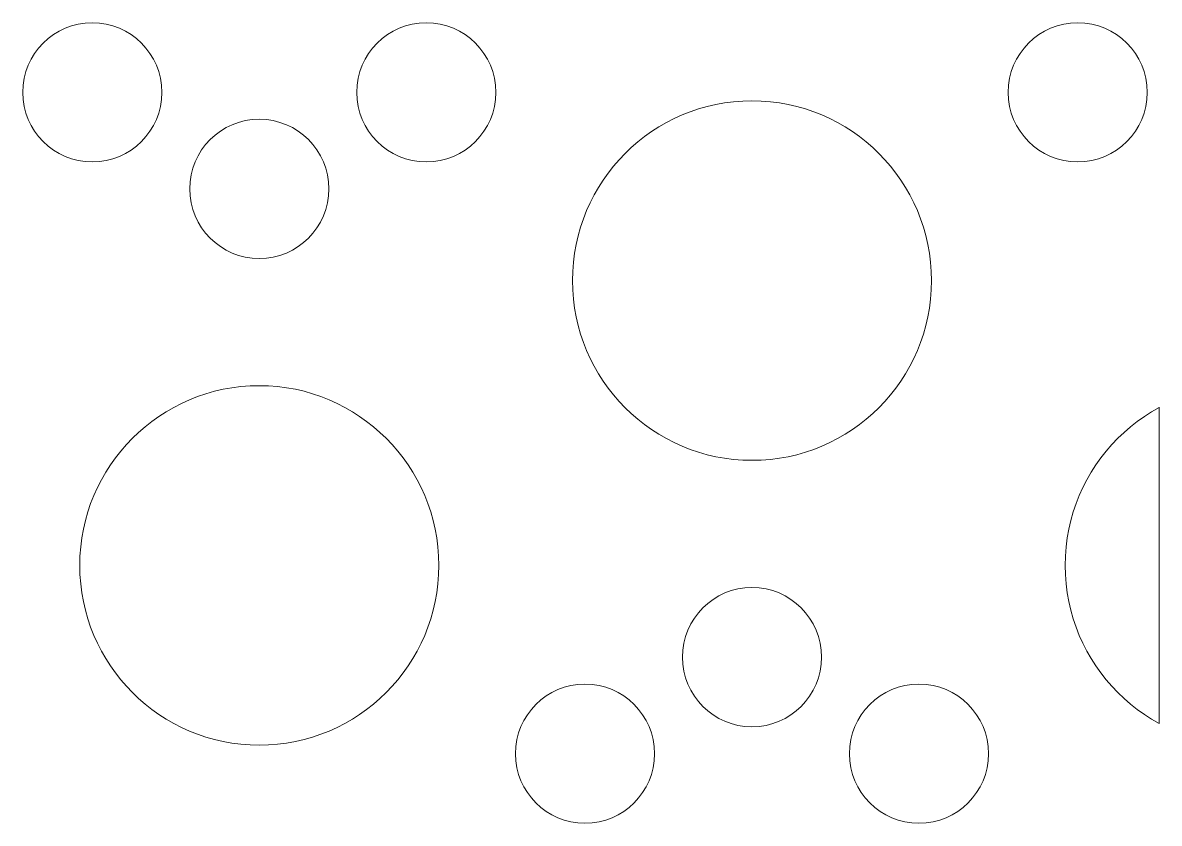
# Model space of a CAD drawing. Header units: millimetres. Extents: x -1200 to 1200, y -590 to 590.
# Drawn here: x 903 to 1200, y 80.4 to 289.7 of the extents above; entities that cross this region are included whole.
import ezdxf

# ---------------------------------------------------------------- set-up
doc = ezdxf.new("R2010")
doc.units = ezdxf.units.MM
doc.header["$MEASUREMENT"] = 0
doc.layers.add('Layer 1', color=7, linetype='Continuous')

msp = doc.modelspace()

# ---------------------------------------------------------------- linework, layer by layer
at = {"layer": 'Layer 1', "color": 250, "lineweight": 20}
for points, knots in [([(902.9628, 271.4798), (902.9628, 281.5312), (911.102, 289.6771), (921.1342, 289.6771), (931.1714, 289.6771), (939.3056, 281.5312), (939.3056, 271.4798), (939.3056, 261.4335), (931.1714, 253.2876), (921.1342, 253.2876), (911.102, 253.2876), (902.9628, 261.4335), (902.9628, 271.4798)], [0, 0, 0, 0, 0.25, 0.25, 0.25, 0.5, 0.5, 0.5, 0.75, 0.75, 0.75, 1, 1, 1, 1]), ([(990.2412, 271.4798), (990.2412, 281.5312), (998.3781, 289.6771), (1008.4103, 289.6771), (1018.445, 289.6771), (1026.5841, 281.5312), (1026.5841, 271.4798), (1026.5841, 261.4335), (1018.445, 253.2876), (1008.4103, 253.2876), (998.3781, 253.2876), (990.2412, 261.4335), (990.2412, 271.4798)], [0, 0, 0, 0, 0.25, 0.25, 0.25, 0.5, 0.5, 0.5, 0.75, 0.75, 0.75, 1, 1, 1, 1]), ([(1160.4694, 271.4798), (1160.4694, 281.5312), (1168.606, 289.6771), (1178.6384, 289.6771), (1188.6731, 289.6771), (1196.8097, 281.5312), (1196.8097, 271.4798), (1196.8097, 261.4335), (1188.6731, 253.2876), (1178.6384, 253.2876), (1168.606, 253.2876), (1160.4694, 261.4335), (1160.4694, 271.4798)], [0, 0, 0, 0, 0.25, 0.25, 0.25, 0.5, 0.5, 0.5, 0.75, 0.75, 0.75, 1, 1, 1, 1]), ([(1046.6148, 222.2714), (1046.6148, 222.2714), (1046.6752, 224.6937), (1046.6752, 224.6937), (1046.6752, 224.6937), (1046.8585, 227.0822), (1046.8585, 227.0822), (1046.8585, 227.0822), (1047.1576, 229.4344), (1047.1576, 229.4344), (1047.1576, 229.4344), (1047.5699, 231.7457), (1047.5699, 231.7457), (1047.5699, 231.7457), (1048.0933, 234.0158), (1048.0933, 234.0158), (1048.0933, 234.0158), (1048.7227, 236.2423), (1048.7227, 236.2423), (1048.7227, 236.2423), (1049.4607, 238.4232), (1049.4607, 238.4232), (1049.4607, 238.4232), (1050.2974, 240.5532), (1050.2974, 240.5532), (1050.2974, 240.5532), (1051.238, 242.6325), (1051.238, 242.6325), (1051.238, 242.6325), (1052.275, 244.6562), (1052.275, 244.6562), (1052.275, 244.6562), (1053.4013, 246.6246), (1053.4013, 246.6246), (1053.4013, 246.6246), (1054.6263, 248.5299), (1054.6263, 248.5299), (1054.6263, 248.5299), (1055.9333, 250.3728), (1055.9333, 250.3728), (1055.9333, 250.3728), (1057.3274, 252.1477), (1057.3274, 252.1477), (1057.3274, 252.1477), (1058.8033, 253.8552), (1058.8033, 253.8552), (1058.8033, 253.8552), (1060.3563, 255.4875), (1060.3563, 255.4875), (1060.3563, 255.4875), (1061.9865, 257.0453), (1061.9865, 257.0453), (1061.9865, 257.0453), (1063.689, 258.5234), (1063.689, 258.5234), (1063.689, 258.5234), (1065.464, 259.9167), (1065.464, 259.9167), (1065.464, 259.9167), (1067.3065, 261.2281), (1067.3065, 261.2281), (1067.3065, 261.2281), (1069.2069, 262.4501), (1069.2069, 262.4501), (1069.2069, 262.4501), (1071.1723, 263.5804), (1071.1723, 263.5804), (1071.1723, 263.5804), (1073.1957, 264.6164), (1073.1957, 264.6164), (1073.1957, 264.6164), (1075.2721, 265.5583), (1075.2721, 265.5583), (1075.2721, 265.5583), (1077.3967, 266.3987), (1077.3967, 266.3987), (1077.3967, 266.3987), (1079.5767, 267.1377), (1079.5767, 267.1377), (1079.5767, 267.1377), (1081.7978, 267.7681), (1081.7978, 267.7681), (1081.7978, 267.7681), (1084.0649, 268.2945), (1084.0649, 268.2945), (1084.0649, 268.2945), (1086.3752, 268.7075), (1086.3752, 268.7075), (1086.3752, 268.7075), (1088.7216, 269.007), (1088.7216, 269.007), (1088.7216, 269.007), (1091.1042, 269.1856), (1091.1042, 269.1856), (1091.1042, 269.1856), (1093.523, 269.246), (1093.523, 269.246), (1093.523, 269.246), (1095.9443, 269.1856), (1095.9443, 269.1856), (1095.9443, 269.1856), (1098.3293, 269.007), (1098.3293, 269.007), (1098.3293, 269.007), (1100.6759, 268.7075), (1100.6759, 268.7075), (1100.6759, 268.7075), (1102.9863, 268.2945), (1102.9863, 268.2945), (1102.9863, 268.2945), (1105.2531, 267.7681), (1105.2531, 267.7681), (1105.2531, 267.7681), (1107.4767, 267.1377), (1107.4767, 267.1377), (1107.4767, 267.1377), (1109.6544, 266.3987), (1109.6544, 266.3987), (1109.6544, 266.3987), (1111.779, 265.5583), (1111.779, 265.5583), (1111.779, 265.5583), (1113.8554, 264.6164), (1113.8554, 264.6164), (1113.8554, 264.6164), (1115.8785, 263.5804), (1115.8785, 263.5804), (1115.8785, 263.5804), (1117.8418, 262.4501), (1117.8418, 262.4501), (1117.8418, 262.4501), (1119.7469, 261.2281), (1119.7469, 261.2281), (1119.7469, 261.2281), (1121.5869, 259.9167), (1121.5869, 259.9167), (1121.5869, 259.9167), (1123.3619, 258.5234), (1123.3619, 258.5234), (1123.3619, 258.5234), (1125.0645, 257.0453), (1125.0645, 257.0453), (1125.0645, 257.0453), (1126.6947, 255.4875), (1126.6947, 255.4875), (1126.6947, 255.4875), (1128.2479, 253.8527), (1128.2479, 253.8527), (1128.2479, 253.8527), (1129.7261, 252.1477), (1129.7261, 252.1477), (1129.7261, 252.1477), (1131.1201, 250.3728), (1131.1201, 250.3728), (1131.1201, 250.3728), (1132.4247, 248.5299), (1132.4247, 248.5299), (1132.4247, 248.5299), (1133.6474, 246.6246), (1133.6474, 246.6246), (1133.6474, 246.6246), (1134.7785, 244.6562), (1134.7785, 244.6562), (1134.7785, 244.6562), (1135.8129, 242.6325), (1135.8129, 242.6325), (1135.8129, 242.6325), (1136.7487, 240.5532), (1136.7487, 240.5532), (1136.7487, 240.5532), (1137.5904, 238.4232), (1137.5904, 238.4232), (1137.5904, 238.4232), (1138.3284, 236.2423), (1138.3284, 236.2423), (1138.3284, 236.2423), (1138.9577, 234.018), (1138.9577, 234.018), (1138.9577, 234.018), (1139.481, 231.7457), (1139.481, 231.7457), (1139.481, 231.7457), (1139.8934, 229.4344), (1139.8934, 229.4344), (1139.8934, 229.4344), (1140.1925, 227.0822), (1140.1925, 227.0822), (1140.1925, 227.0822), (1140.3758, 224.6937), (1140.3758, 224.6937), (1140.3758, 224.6937), (1140.4337, 222.2714), (1140.4337, 222.2714), (1140.4337, 222.2714), (1140.3758, 219.8491), (1140.3758, 219.8491), (1140.3758, 219.8491), (1140.1925, 217.4607), (1140.1925, 217.4607), (1140.1925, 217.4607), (1139.8934, 215.111), (1139.8934, 215.111), (1139.8934, 215.111), (1139.481, 212.7974), (1139.481, 212.7974), (1139.481, 212.7974), (1138.9577, 210.5272), (1138.9577, 210.5272), (1138.9577, 210.5272), (1138.3284, 208.303), (1138.3284, 208.303), (1138.3284, 208.303), (1137.5904, 206.1222), (1137.5904, 206.1222), (1137.5904, 206.1222), (1136.7487, 203.9897), (1136.7487, 203.9897), (1136.7487, 203.9897), (1135.8129, 201.9127), (1135.8129, 201.9127), (1135.8129, 201.9127), (1134.7785, 199.889), (1134.7785, 199.889), (1134.7785, 199.889), (1133.6474, 197.9207), (1133.6474, 197.9207), (1133.6474, 197.9207), (1132.4247, 196.0152), (1132.4247, 196.0152), (1132.4247, 196.0152), (1131.1201, 194.1727), (1131.1201, 194.1727), (1131.1201, 194.1727), (1129.7261, 192.3953), (1129.7261, 192.3953), (1129.7261, 192.3953), (1128.2479, 190.6902), (1128.2479, 190.6902), (1128.2479, 190.6902), (1126.6947, 189.0576), (1126.6947, 189.0576), (1126.6947, 189.0576), (1125.0645, 187.4975), (1125.0645, 187.4975), (1125.0645, 187.4975), (1123.3619, 186.0219), (1123.3619, 186.0219), (1123.3619, 186.0219), (1121.5869, 184.6261), (1121.5869, 184.6261), (1121.5869, 184.6261), (1119.7469, 183.3147), (1119.7469, 183.3147), (1119.7469, 183.3147), (1117.8418, 182.0927), (1117.8418, 182.0927), (1117.8418, 182.0927), (1115.8811, 180.9625), (1115.8811, 180.9625), (1115.8811, 180.9625), (1113.8554, 179.9263), (1113.8554, 179.9263), (1113.8554, 179.9263), (1111.779, 178.9845), (1111.779, 178.9845), (1111.779, 178.9845), (1109.6544, 178.1442), (1109.6544, 178.1442), (1109.6544, 178.1442), (1107.4767, 177.4075), (1107.4767, 177.4075), (1107.4767, 177.4075), (1105.2531, 176.7748), (1105.2531, 176.7748), (1105.2531, 176.7748), (1102.9863, 176.2508), (1102.9863, 176.2508), (1102.9863, 176.2508), (1100.6759, 175.8401), (1100.6759, 175.8401), (1100.6759, 175.8401), (1098.3293, 175.5408), (1098.3293, 175.5408), (1098.3293, 175.5408), (1095.9443, 175.3573), (1095.9443, 175.3573), (1095.9443, 175.3573), (1093.523, 175.2969), (1093.523, 175.2969), (1093.523, 175.2969), (1091.1042, 175.3573), (1091.1042, 175.3573), (1091.1042, 175.3573), (1088.7216, 175.5408), (1088.7216, 175.5408), (1088.7216, 175.5408), (1086.3752, 175.8401), (1086.3752, 175.8401), (1086.3752, 175.8401), (1084.0649, 176.2508), (1084.0649, 176.2508), (1084.0649, 176.2508), (1081.7978, 176.7748), (1081.7978, 176.7748), (1081.7978, 176.7748), (1079.5767, 177.4075), (1079.5767, 177.4075), (1079.5767, 177.4075), (1077.3967, 178.1442), (1077.3967, 178.1442), (1077.3967, 178.1442), (1075.2721, 178.9845), (1075.2721, 178.9845), (1075.2721, 178.9845), (1073.1957, 179.9263), (1073.1957, 179.9263), (1073.1957, 179.9263), (1071.1723, 180.9625), (1071.1723, 180.9625), (1071.1723, 180.9625), (1069.2069, 182.0927), (1069.2069, 182.0927), (1069.2069, 182.0927), (1067.3065, 183.3147), (1067.3065, 183.3147), (1067.3065, 183.3147), (1065.464, 184.6261), (1065.464, 184.6261), (1065.464, 184.6261), (1063.689, 186.0219), (1063.689, 186.0219), (1063.689, 186.0219), (1061.9865, 187.4975), (1061.9865, 187.4975), (1061.9865, 187.4975), (1060.3563, 189.0576), (1060.3563, 189.0576), (1060.3563, 189.0576), (1058.8033, 190.6902), (1058.8033, 190.6902), (1058.8033, 190.6902), (1057.3274, 192.3953), (1057.3274, 192.3953), (1057.3274, 192.3953), (1055.9333, 194.1727), (1055.9333, 194.1727), (1055.9333, 194.1727), (1054.6263, 196.0152), (1054.6263, 196.0152), (1054.6263, 196.0152), (1053.4013, 197.9207), (1053.4013, 197.9207), (1053.4013, 197.9207), (1052.275, 199.889), (1052.275, 199.889), (1052.275, 199.889), (1051.238, 201.9127), (1051.238, 201.9127), (1051.238, 201.9127), (1050.2974, 203.9897), (1050.2974, 203.9897), (1050.2974, 203.9897), (1049.4607, 206.1222), (1049.4607, 206.1222), (1049.4607, 206.1222), (1048.7227, 208.303), (1048.7227, 208.303), (1048.7227, 208.303), (1048.0933, 210.5272), (1048.0933, 210.5272), (1048.0933, 210.5272), (1047.5699, 212.7998), (1047.5699, 212.7998), (1047.5699, 212.7998), (1047.1576, 215.111), (1047.1576, 215.111), (1047.1576, 215.111), (1046.8585, 217.4607), (1046.8585, 217.4607), (1046.8585, 217.4607), (1046.6752, 219.8491), (1046.6752, 219.8491), (1046.6752, 219.8491), (1046.6148, 222.2714), (1046.6148, 222.2714)], [0, 0, 0, 0, 0.0078125, 0.0078125, 0.0078125, 0.015625, 0.015625, 0.015625, 0.0234375, 0.0234375, 0.0234375, 0.03125, 0.03125, 0.03125, 0.0390625, 0.0390625, 0.0390625, 0.046875, 0.046875, 0.046875, 0.0546875, 0.0546875, 0.0546875, 0.0625, 0.0625, 0.0625, 0.0703125, 0.0703125, 0.0703125, 0.078125, 0.078125, 0.078125, 0.0859375, 0.0859375, 0.0859375, 0.09375, 0.09375, 0.09375, 0.1015625, 0.1015625, 0.1015625, 0.109375, 0.109375, 0.109375, 0.1171875, 0.1171875, 0.1171875, 0.125, 0.125, 0.125, 0.1328125, 0.1328125, 0.1328125, 0.140625, 0.140625, 0.140625, 0.1484375, 0.1484375, 0.1484375, 0.15625, 0.15625, 0.15625, 0.1640625, 0.1640625, 0.1640625, 0.171875, 0.171875, 0.171875, 0.1796875, 0.1796875, 0.1796875, 0.1875, 0.1875, 0.1875, 0.1953125, 0.1953125, 0.1953125, 0.203125, 0.203125, 0.203125, 0.2109375, 0.2109375, 0.2109375, 0.21875, 0.21875, 0.21875, 0.2265625, 0.2265625, 0.2265625, 0.234375, 0.234375, 0.234375, 0.2421875, 0.2421875, 0.2421875, 0.25, 0.25, 0.25, 0.2578125, 0.2578125, 0.2578125, 0.265625, 0.265625, 0.265625, 0.2734375, 0.2734375, 0.2734375, 0.28125, 0.28125, 0.28125, 0.2890625, 0.2890625, 0.2890625, 0.296875, 0.296875, 0.296875, 0.3046875, 0.3046875, 0.3046875, 0.3125, 0.3125, 0.3125, 0.3203125, 0.3203125, 0.3203125, 0.328125, 0.328125, 0.328125, 0.3359375, 0.3359375, 0.3359375, 0.34375, 0.34375, 0.34375, 0.3515625, 0.3515625, 0.3515625, 0.359375, 0.359375, 0.359375, 0.3671875, 0.3671875, 0.3671875, 0.375, 0.375, 0.375, 0.3828125, 0.3828125, 0.3828125, 0.390625, 0.390625, 0.390625, 0.3984375, 0.3984375, 0.3984375, 0.40625, 0.40625, 0.40625, 0.4140625, 0.4140625, 0.4140625, 0.421875, 0.421875, 0.421875, 0.4296875, 0.4296875, 0.4296875, 0.4375, 0.4375, 0.4375, 0.4453125, 0.4453125, 0.4453125, 0.453125, 0.453125, 0.453125, 0.4609375, 0.4609375, 0.4609375, 0.46875, 0.46875, 0.46875, 0.4765625, 0.4765625, 0.4765625, 0.484375, 0.484375, 0.484375, 0.4921875, 0.4921875, 0.4921875, 0.5, 0.5, 0.5, 0.5078125, 0.5078125, 0.5078125, 0.515625, 0.515625, 0.515625, 0.5234375, 0.5234375, 0.5234375, 0.53125, 0.53125, 0.53125, 0.5390625, 0.5390625, 0.5390625, 0.546875, 0.546875, 0.546875, 0.5546875, 0.5546875, 0.5546875, 0.5625, 0.5625, 0.5625, 0.5703125, 0.5703125, 0.5703125, 0.578125, 0.578125, 0.578125, 0.5859375, 0.5859375, 0.5859375, 0.59375, 0.59375, 0.59375, 0.6015625, 0.6015625, 0.6015625, 0.609375, 0.609375, 0.609375, 0.6171875, 0.6171875, 0.6171875, 0.625, 0.625, 0.625, 0.6328125, 0.6328125, 0.6328125, 0.640625, 0.640625, 0.640625, 0.6484375, 0.6484375, 0.6484375, 0.65625, 0.65625, 0.65625, 0.6640625, 0.6640625, 0.6640625, 0.671875, 0.671875, 0.671875, 0.6796875, 0.6796875, 0.6796875, 0.6875, 0.6875, 0.6875, 0.6953125, 0.6953125, 0.6953125, 0.703125, 0.703125, 0.703125, 0.7109375, 0.7109375, 0.7109375, 0.71875, 0.71875, 0.71875, 0.7265625, 0.7265625, 0.7265625, 0.734375, 0.734375, 0.734375, 0.7421875, 0.7421875, 0.7421875, 0.75, 0.75, 0.75, 0.7578125, 0.7578125, 0.7578125, 0.765625, 0.765625, 0.765625, 0.7734375, 0.7734375, 0.7734375, 0.78125, 0.78125, 0.78125, 0.7890625, 0.7890625, 0.7890625, 0.796875, 0.796875, 0.796875, 0.8046875, 0.8046875, 0.8046875, 0.8125, 0.8125, 0.8125, 0.8203125, 0.8203125, 0.8203125, 0.828125, 0.828125, 0.828125, 0.8359375, 0.8359375, 0.8359375, 0.84375, 0.84375, 0.84375, 0.8515625, 0.8515625, 0.8515625, 0.859375, 0.859375, 0.859375, 0.8671875, 0.8671875, 0.8671875, 0.875, 0.875, 0.875, 0.8828125, 0.8828125, 0.8828125, 0.890625, 0.890625, 0.890625, 0.8984375, 0.8984375, 0.8984375, 0.90625, 0.90625, 0.90625, 0.9140625, 0.9140625, 0.9140625, 0.921875, 0.921875, 0.921875, 0.9296875, 0.9296875, 0.9296875, 0.9375, 0.9375, 0.9375, 0.9453125, 0.9453125, 0.9453125, 0.953125, 0.953125, 0.953125, 0.9609375, 0.9609375, 0.9609375, 0.96875, 0.96875, 0.96875, 0.9765625, 0.9765625, 0.9765625, 0.984375, 0.984375, 0.984375, 0.9921875, 0.9921875, 0.9921875, 1, 1, 1, 1]), ([(946.603, 246.2526), (946.603, 256.3014), (954.74, 264.4498), (964.7722, 264.4498), (974.8093, 264.4498), (982.9437, 256.3014), (982.9437, 246.2526), (982.9437, 236.2037), (974.8093, 228.0553), (964.7722, 228.0553), (954.74, 228.0553), (946.603, 236.2037), (946.603, 246.2526)], [0, 0, 0, 0, 0.25, 0.25, 0.25, 0.5, 0.5, 0.5, 0.75, 0.75, 0.75, 1, 1, 1, 1]), ([(917.8664, 147.8331), (917.8664, 147.8331), (917.9268, 150.2554), (917.9268, 150.2554), (917.9268, 150.2554), (918.1077, 152.6438), (918.1077, 152.6438), (918.1077, 152.6438), (918.4066, 154.9937), (918.4066, 154.9937), (918.4066, 154.9937), (918.8166, 157.3048), (918.8166, 157.3048), (918.8166, 157.3048), (919.3424, 159.5775), (919.3424, 159.5775), (919.3424, 159.5775), (919.9719, 161.8017), (919.9719, 161.8017), (919.9719, 161.8017), (920.7122, 163.9825), (920.7122, 163.9825), (920.7122, 163.9825), (921.549, 166.1123), (921.549, 166.1123), (921.549, 166.1123), (922.4897, 168.1919), (922.4897, 168.1919), (922.4897, 168.1919), (923.5217, 170.2156), (923.5217, 170.2156), (923.5217, 170.2156), (924.6528, 172.1839), (924.6528, 172.1839), (924.6528, 172.1839), (925.8754, 174.0893), (925.8754, 174.0893), (925.8754, 174.0893), (927.1801, 175.932), (927.1801, 175.932), (927.1801, 175.932), (928.574, 177.7094), (928.574, 177.7094), (928.574, 177.7094), (930.0523, 179.4143), (930.0523, 179.4143), (930.0523, 179.4143), (931.6055, 181.047), (931.6055, 181.047), (931.6055, 181.047), (933.2357, 182.6048), (933.2357, 182.6048), (933.2357, 182.6048), (934.9382, 184.0826), (934.9382, 184.0826), (934.9382, 184.0826), (936.7131, 185.4761), (936.7131, 185.4761), (936.7131, 185.4761), (938.5532, 186.7899), (938.5532, 186.7899), (938.5532, 186.7899), (940.4585, 188.0118), (940.4585, 188.0118), (940.4585, 188.0118), (942.4215, 189.1422), (942.4215, 189.1422), (942.4215, 189.1422), (944.4424, 190.1781), (944.4424, 190.1781), (944.4424, 190.1781), (946.5212, 191.1199), (946.5212, 191.1199), (946.5212, 191.1199), (948.6458, 191.9604), (948.6458, 191.9604), (948.6458, 191.9604), (950.8235, 192.6971), (950.8235, 192.6971), (950.8235, 192.6971), (953.047, 193.3298), (953.047, 193.3298), (953.047, 193.3298), (955.3139, 193.8539), (955.3139, 193.8539), (955.3139, 193.8539), (957.622, 194.2644), (957.622, 194.2644), (957.622, 194.2644), (959.9684, 194.564), (959.9684, 194.564), (959.9684, 194.564), (962.3534, 194.7474), (962.3534, 194.7474), (962.3534, 194.7474), (964.7722, 194.8078), (964.7722, 194.8078), (964.7722, 194.8078), (967.1935, 194.7474), (967.1935, 194.7474), (967.1935, 194.7474), (969.5786, 194.564), (969.5786, 194.564), (969.5786, 194.564), (971.9251, 194.2644), (971.9251, 194.2644), (971.9251, 194.2644), (974.233, 193.8539), (974.233, 193.8539), (974.233, 193.8539), (976.5024, 193.3298), (976.5024, 193.3298), (976.5024, 193.3298), (978.7235, 192.6971), (978.7235, 192.6971), (978.7235, 192.6971), (980.901, 191.9604), (980.901, 191.9604), (980.901, 191.9604), (983.0281, 191.1199), (983.0281, 191.1199), (983.0281, 191.1199), (985.1046, 190.1781), (985.1046, 190.1781), (985.1046, 190.1781), (987.1255, 189.1422), (987.1255, 189.1422), (987.1255, 189.1422), (989.0933, 188.0118), (989.0933, 188.0118), (989.0933, 188.0118), (990.9961, 186.7899), (990.9961, 186.7899), (990.9961, 186.7899), (992.8338, 185.4761), (992.8338, 185.4761), (992.8338, 185.4761), (994.6086, 184.0826), (994.6086, 184.0826), (994.6086, 184.0826), (996.3111, 182.6048), (996.3111, 182.6048), (996.3111, 182.6048), (997.9414, 181.047), (997.9414, 181.047), (997.9414, 181.047), (999.4972, 179.4143), (999.4972, 179.4143), (999.4972, 179.4143), (1000.9729, 177.7094), (1000.9729, 177.7094), (1000.9729, 177.7094), (1002.3644, 175.932), (1002.3644, 175.932), (1002.3644, 175.932), (1003.6763, 174.0893), (1003.6763, 174.0893), (1003.6763, 174.0893), (1004.8941, 172.1839), (1004.8941, 172.1839), (1004.8941, 172.1839), (1006.0251, 170.2156), (1006.0251, 170.2156), (1006.0251, 170.2156), (1007.0621, 168.1919), (1007.0621, 168.1919), (1007.0621, 168.1919), (1008.0004, 166.1123), (1008.0004, 166.1123), (1008.0004, 166.1123), (1008.8395, 163.9825), (1008.8395, 163.9825), (1008.8395, 163.9825), (1009.5751, 161.8017), (1009.5751, 161.8017), (1009.5751, 161.8017), (1010.2093, 159.5775), (1010.2093, 159.5775), (1010.2093, 159.5775), (1010.7302, 157.3048), (1010.7302, 157.3048), (1010.7302, 157.3048), (1011.1427, 154.9937), (1011.1427, 154.9937), (1011.1427, 154.9937), (1011.4417, 152.6438), (1011.4417, 152.6438), (1011.4417, 152.6438), (1011.6248, 150.2554), (1011.6248, 150.2554), (1011.6248, 150.2554), (1011.6852, 147.8331), (1011.6852, 147.8331), (1011.6852, 147.8331), (1011.6248, 145.4109), (1011.6248, 145.4109), (1011.6248, 145.4109), (1011.4417, 143.0225), (1011.4417, 143.0225), (1011.4417, 143.0225), (1011.1427, 140.6702), (1011.1427, 140.6702), (1011.1427, 140.6702), (1010.7302, 138.3591), (1010.7302, 138.3591), (1010.7302, 138.3591), (1010.2093, 136.0889), (1010.2093, 136.0889), (1010.2093, 136.0889), (1009.5751, 133.8623), (1009.5751, 133.8623), (1009.5751, 133.8623), (1008.8395, 131.6816), (1008.8395, 131.6816), (1008.8395, 131.6816), (1008.0004, 129.5513), (1008.0004, 129.5513), (1008.0004, 129.5513), (1007.0621, 127.4721), (1007.0621, 127.4721), (1007.0621, 127.4721), (1006.0251, 125.4483), (1006.0251, 125.4483), (1006.0251, 125.4483), (1004.8941, 123.4801), (1004.8941, 123.4801), (1004.8941, 123.4801), (1003.6763, 121.5722), (1003.6763, 121.5722), (1003.6763, 121.5722), (1002.3644, 119.7319), (1002.3644, 119.7319), (1002.3644, 119.7319), (1000.9729, 117.9544), (1000.9729, 117.9544), (1000.9729, 117.9544), (999.4972, 116.2496), (999.4972, 116.2496), (999.4972, 116.2496), (997.9414, 114.6169), (997.9414, 114.6169), (997.9414, 114.6169), (996.3111, 113.0592), (996.3111, 113.0592), (996.3111, 113.0592), (994.6086, 111.5814), (994.6086, 111.5814), (994.6086, 111.5814), (992.8338, 110.1878), (992.8338, 110.1878), (992.8338, 110.1878), (990.9961, 108.8764), (990.9961, 108.8764), (990.9961, 108.8764), (989.0933, 107.6544), (989.0933, 107.6544), (989.0933, 107.6544), (987.1255, 106.5242), (987.1255, 106.5242), (987.1255, 106.5242), (985.1046, 105.4882), (985.1046, 105.4882), (985.1046, 105.4882), (983.0281, 104.5463), (983.0281, 104.5463), (983.0281, 104.5463), (980.901, 103.7035), (980.901, 103.7035), (980.901, 103.7035), (978.7235, 102.9693), (978.7235, 102.9693), (978.7235, 102.9693), (976.5024, 102.3365), (976.5024, 102.3365), (976.5024, 102.3365), (974.233, 101.8102), (974.233, 101.8102), (974.233, 101.8102), (971.9251, 101.3972), (971.9251, 101.3972), (971.9251, 101.3972), (969.5786, 101.0976), (969.5786, 101.0976), (969.5786, 101.0976), (967.1935, 100.9189), (967.1935, 100.9189), (967.1935, 100.9189), (964.7722, 100.8585), (964.7722, 100.8585), (964.7722, 100.8585), (962.3534, 100.9189), (962.3534, 100.9189), (962.3534, 100.9189), (959.9684, 101.0976), (959.9684, 101.0976), (959.9684, 101.0976), (957.622, 101.3972), (957.622, 101.3972), (957.622, 101.3972), (955.3139, 101.8102), (955.3139, 101.8102), (955.3139, 101.8102), (953.047, 102.3365), (953.047, 102.3365), (953.047, 102.3365), (950.8235, 102.9693), (950.8235, 102.9693), (950.8235, 102.9693), (948.6458, 103.7058), (948.6458, 103.7058), (948.6458, 103.7058), (946.5212, 104.5463), (946.5212, 104.5463), (946.5212, 104.5463), (944.4424, 105.4882), (944.4424, 105.4882), (944.4424, 105.4882), (942.4215, 106.5242), (942.4215, 106.5242), (942.4215, 106.5242), (940.4585, 107.6544), (940.4585, 107.6544), (940.4585, 107.6544), (938.5532, 108.8764), (938.5532, 108.8764), (938.5532, 108.8764), (936.7131, 110.1878), (936.7131, 110.1878), (936.7131, 110.1878), (934.9382, 111.5814), (934.9382, 111.5814), (934.9382, 111.5814), (933.2357, 113.0592), (933.2357, 113.0592), (933.2357, 113.0592), (931.6055, 114.6169), (931.6055, 114.6169), (931.6055, 114.6169), (930.0523, 116.2496), (930.0523, 116.2496), (930.0523, 116.2496), (928.574, 117.9544), (928.574, 117.9544), (928.574, 117.9544), (927.1801, 119.7319), (927.1801, 119.7319), (927.1801, 119.7319), (925.8754, 121.5722), (925.8754, 121.5722), (925.8754, 121.5722), (924.6528, 123.4801), (924.6528, 123.4801), (924.6528, 123.4801), (923.5217, 125.4483), (923.5217, 125.4483), (923.5217, 125.4483), (922.4897, 127.4721), (922.4897, 127.4721), (922.4897, 127.4721), (921.549, 129.5513), (921.549, 129.5513), (921.549, 129.5513), (920.7122, 131.6816), (920.7122, 131.6816), (920.7122, 131.6816), (919.9719, 133.8623), (919.9719, 133.8623), (919.9719, 133.8623), (919.3424, 136.0889), (919.3424, 136.0889), (919.3424, 136.0889), (918.8166, 138.3614), (918.8166, 138.3614), (918.8166, 138.3614), (918.4066, 140.6702), (918.4066, 140.6702), (918.4066, 140.6702), (918.1077, 143.0225), (918.1077, 143.0225), (918.1077, 143.0225), (917.9268, 145.4109), (917.9268, 145.4109), (917.9268, 145.4109), (917.8664, 147.8331), (917.8664, 147.8331)], [0, 0, 0, 0, 0.0078125, 0.0078125, 0.0078125, 0.015625, 0.015625, 0.015625, 0.0234375, 0.0234375, 0.0234375, 0.03125, 0.03125, 0.03125, 0.0390625, 0.0390625, 0.0390625, 0.046875, 0.046875, 0.046875, 0.0546875, 0.0546875, 0.0546875, 0.0625, 0.0625, 0.0625, 0.0703125, 0.0703125, 0.0703125, 0.078125, 0.078125, 0.078125, 0.0859375, 0.0859375, 0.0859375, 0.09375, 0.09375, 0.09375, 0.1015625, 0.1015625, 0.1015625, 0.109375, 0.109375, 0.109375, 0.1171875, 0.1171875, 0.1171875, 0.125, 0.125, 0.125, 0.1328125, 0.1328125, 0.1328125, 0.140625, 0.140625, 0.140625, 0.1484375, 0.1484375, 0.1484375, 0.15625, 0.15625, 0.15625, 0.1640625, 0.1640625, 0.1640625, 0.171875, 0.171875, 0.171875, 0.1796875, 0.1796875, 0.1796875, 0.1875, 0.1875, 0.1875, 0.1953125, 0.1953125, 0.1953125, 0.203125, 0.203125, 0.203125, 0.2109375, 0.2109375, 0.2109375, 0.21875, 0.21875, 0.21875, 0.2265625, 0.2265625, 0.2265625, 0.234375, 0.234375, 0.234375, 0.2421875, 0.2421875, 0.2421875, 0.25, 0.25, 0.25, 0.2578125, 0.2578125, 0.2578125, 0.265625, 0.265625, 0.265625, 0.2734375, 0.2734375, 0.2734375, 0.28125, 0.28125, 0.28125, 0.2890625, 0.2890625, 0.2890625, 0.296875, 0.296875, 0.296875, 0.3046875, 0.3046875, 0.3046875, 0.3125, 0.3125, 0.3125, 0.3203125, 0.3203125, 0.3203125, 0.328125, 0.328125, 0.328125, 0.3359375, 0.3359375, 0.3359375, 0.34375, 0.34375, 0.34375, 0.3515625, 0.3515625, 0.3515625, 0.359375, 0.359375, 0.359375, 0.3671875, 0.3671875, 0.3671875, 0.375, 0.375, 0.375, 0.3828125, 0.3828125, 0.3828125, 0.390625, 0.390625, 0.390625, 0.3984375, 0.3984375, 0.3984375, 0.40625, 0.40625, 0.40625, 0.4140625, 0.4140625, 0.4140625, 0.421875, 0.421875, 0.421875, 0.4296875, 0.4296875, 0.4296875, 0.4375, 0.4375, 0.4375, 0.4453125, 0.4453125, 0.4453125, 0.453125, 0.453125, 0.453125, 0.4609375, 0.4609375, 0.4609375, 0.46875, 0.46875, 0.46875, 0.4765625, 0.4765625, 0.4765625, 0.484375, 0.484375, 0.484375, 0.4921875, 0.4921875, 0.4921875, 0.5, 0.5, 0.5, 0.5078125, 0.5078125, 0.5078125, 0.515625, 0.515625, 0.515625, 0.5234375, 0.5234375, 0.5234375, 0.53125, 0.53125, 0.53125, 0.5390625, 0.5390625, 0.5390625, 0.546875, 0.546875, 0.546875, 0.5546875, 0.5546875, 0.5546875, 0.5625, 0.5625, 0.5625, 0.5703125, 0.5703125, 0.5703125, 0.578125, 0.578125, 0.578125, 0.5859375, 0.5859375, 0.5859375, 0.59375, 0.59375, 0.59375, 0.6015625, 0.6015625, 0.6015625, 0.609375, 0.609375, 0.609375, 0.6171875, 0.6171875, 0.6171875, 0.625, 0.625, 0.625, 0.6328125, 0.6328125, 0.6328125, 0.640625, 0.640625, 0.640625, 0.6484375, 0.6484375, 0.6484375, 0.65625, 0.65625, 0.65625, 0.6640625, 0.6640625, 0.6640625, 0.671875, 0.671875, 0.671875, 0.6796875, 0.6796875, 0.6796875, 0.6875, 0.6875, 0.6875, 0.6953125, 0.6953125, 0.6953125, 0.703125, 0.703125, 0.703125, 0.7109375, 0.7109375, 0.7109375, 0.71875, 0.71875, 0.71875, 0.7265625, 0.7265625, 0.7265625, 0.734375, 0.734375, 0.734375, 0.7421875, 0.7421875, 0.7421875, 0.75, 0.75, 0.75, 0.7578125, 0.7578125, 0.7578125, 0.765625, 0.765625, 0.765625, 0.7734375, 0.7734375, 0.7734375, 0.78125, 0.78125, 0.78125, 0.7890625, 0.7890625, 0.7890625, 0.796875, 0.796875, 0.796875, 0.8046875, 0.8046875, 0.8046875, 0.8125, 0.8125, 0.8125, 0.8203125, 0.8203125, 0.8203125, 0.828125, 0.828125, 0.828125, 0.8359375, 0.8359375, 0.8359375, 0.84375, 0.84375, 0.84375, 0.8515625, 0.8515625, 0.8515625, 0.859375, 0.859375, 0.859375, 0.8671875, 0.8671875, 0.8671875, 0.875, 0.875, 0.875, 0.8828125, 0.8828125, 0.8828125, 0.890625, 0.890625, 0.890625, 0.8984375, 0.8984375, 0.8984375, 0.90625, 0.90625, 0.90625, 0.9140625, 0.9140625, 0.9140625, 0.921875, 0.921875, 0.921875, 0.9296875, 0.9296875, 0.9296875, 0.9375, 0.9375, 0.9375, 0.9453125, 0.9453125, 0.9453125, 0.953125, 0.953125, 0.953125, 0.9609375, 0.9609375, 0.9609375, 0.96875, 0.96875, 0.96875, 0.9765625, 0.9765625, 0.9765625, 0.984375, 0.984375, 0.984375, 0.9921875, 0.9921875, 0.9921875, 1, 1, 1, 1]), ([(1199.95, 189.1547), (1199.95, 189.1547), (1199.95, 106.5117), (1199.95, 106.5117), (1199.95, 106.5117), (1199.9257, 106.5242), (1199.9257, 106.5242), (1199.9257, 106.5242), (1197.9601, 107.6544), (1197.9601, 107.6544), (1197.9601, 107.6544), (1196.0549, 108.8764), (1196.0549, 108.8764), (1196.0549, 108.8764), (1194.2172, 110.1878), (1194.2172, 110.1878), (1194.2172, 110.1878), (1192.4424, 111.5814), (1192.4424, 111.5814), (1192.4424, 111.5814), (1190.7398, 113.0592), (1190.7398, 113.0592), (1190.7398, 113.0592), (1189.1095, 114.6169), (1189.1095, 114.6169), (1189.1095, 114.6169), (1187.554, 116.2496), (1187.554, 116.2496), (1187.554, 116.2496), (1186.0782, 117.9544), (1186.0782, 117.9544), (1186.0782, 117.9544), (1184.6866, 119.7319), (1184.6866, 119.7319), (1184.6866, 119.7319), (1183.3747, 121.5722), (1183.3747, 121.5722), (1183.3747, 121.5722), (1182.157, 123.4801), (1182.157, 123.4801), (1182.157, 123.4801), (1181.0258, 125.4483), (1181.0258, 125.4483), (1181.0258, 125.4483), (1179.9889, 127.4721), (1179.9889, 127.4721), (1179.9889, 127.4721), (1179.0532, 129.5513), (1179.0532, 129.5513), (1179.0532, 129.5513), (1178.2115, 131.6816), (1178.2115, 131.6816), (1178.2115, 131.6816), (1177.4761, 133.8623), (1177.4761, 133.8623), (1177.4761, 133.8623), (1176.8441, 136.0889), (1176.8441, 136.0889), (1176.8441, 136.0889), (1176.3208, 138.3614), (1176.3208, 138.3614), (1176.3208, 138.3614), (1175.9084, 140.6702), (1175.9084, 140.6702), (1175.9084, 140.6702), (1175.6093, 143.0225), (1175.6093, 143.0225), (1175.6093, 143.0225), (1175.4286, 145.4109), (1175.4286, 145.4109), (1175.4286, 145.4109), (1175.3656, 147.8331), (1175.3656, 147.8331), (1175.3656, 147.8331), (1175.4286, 150.2554), (1175.4286, 150.2554), (1175.4286, 150.2554), (1175.6093, 152.6438), (1175.6093, 152.6438), (1175.6093, 152.6438), (1175.9084, 154.9937), (1175.9084, 154.9937), (1175.9084, 154.9937), (1176.3208, 157.3048), (1176.3208, 157.3048), (1176.3208, 157.3048), (1176.8441, 159.5775), (1176.8441, 159.5775), (1176.8441, 159.5775), (1177.4761, 161.8017), (1177.4761, 161.8017), (1177.4761, 161.8017), (1178.2115, 163.9825), (1178.2115, 163.9825), (1178.2115, 163.9825), (1179.0532, 166.1123), (1179.0532, 166.1123), (1179.0532, 166.1123), (1179.9889, 168.1919), (1179.9889, 168.1919), (1179.9889, 168.1919), (1181.0258, 170.2156), (1181.0258, 170.2156), (1181.0258, 170.2156), (1182.157, 172.1839), (1182.157, 172.1839), (1182.157, 172.1839), (1183.3747, 174.0893), (1183.3747, 174.0893), (1183.3747, 174.0893), (1184.6866, 175.932), (1184.6866, 175.932), (1184.6866, 175.932), (1186.0782, 177.7094), (1186.0782, 177.7094), (1186.0782, 177.7094), (1187.554, 179.4143), (1187.554, 179.4143), (1187.554, 179.4143), (1189.1095, 181.047), (1189.1095, 181.047), (1189.1095, 181.047), (1190.7398, 182.6048), (1190.7398, 182.6048), (1190.7398, 182.6048), (1192.4424, 184.0826), (1192.4424, 184.0826), (1192.4424, 184.0826), (1194.2172, 185.4761), (1194.2172, 185.4761), (1194.2172, 185.4761), (1196.0549, 186.7899), (1196.0549, 186.7899), (1196.0549, 186.7899), (1197.9601, 188.0118), (1197.9601, 188.0118), (1197.9601, 188.0118), (1199.9257, 189.1422), (1199.9257, 189.1422), (1199.9257, 189.1422), (1199.95, 189.1547), (1199.95, 189.1547)], [0, 0, 0, 0, 0.0212766, 0.0212766, 0.0212766, 0.04255319, 0.04255319, 0.04255319, 0.06382979, 0.06382979, 0.06382979, 0.08510638, 0.08510638, 0.08510638, 0.10638298, 0.10638298, 0.10638298, 0.12765957, 0.12765957, 0.12765957, 0.14893617, 0.14893617, 0.14893617, 0.17021277, 0.17021277, 0.17021277, 0.19148936, 0.19148936, 0.19148936, 0.21276596, 0.21276596, 0.21276596, 0.23404255, 0.23404255, 0.23404255, 0.25531915, 0.25531915, 0.25531915, 0.27659574, 0.27659574, 0.27659574, 0.29787234, 0.29787234, 0.29787234, 0.31914894, 0.31914894, 0.31914894, 0.34042553, 0.34042553, 0.34042553, 0.36170213, 0.36170213, 0.36170213, 0.38297872, 0.38297872, 0.38297872, 0.40425532, 0.40425532, 0.40425532, 0.42553191, 0.42553191, 0.42553191, 0.44680851, 0.44680851, 0.44680851, 0.46808511, 0.46808511, 0.46808511, 0.4893617, 0.4893617, 0.4893617, 0.5106383, 0.5106383, 0.5106383, 0.53191489, 0.53191489, 0.53191489, 0.55319149, 0.55319149, 0.55319149, 0.57446809, 0.57446809, 0.57446809, 0.59574468, 0.59574468, 0.59574468, 0.61702128, 0.61702128, 0.61702128, 0.63829787, 0.63829787, 0.63829787, 0.65957447, 0.65957447, 0.65957447, 0.68085106, 0.68085106, 0.68085106, 0.70212766, 0.70212766, 0.70212766, 0.72340426, 0.72340426, 0.72340426, 0.74468085, 0.74468085, 0.74468085, 0.76595745, 0.76595745, 0.76595745, 0.78723404, 0.78723404, 0.78723404, 0.80851064, 0.80851064, 0.80851064, 0.82978723, 0.82978723, 0.82978723, 0.85106383, 0.85106383, 0.85106383, 0.87234043, 0.87234043, 0.87234043, 0.89361702, 0.89361702, 0.89361702, 0.91489362, 0.91489362, 0.91489362, 0.93617021, 0.93617021, 0.93617021, 0.95744681, 0.95744681, 0.95744681, 0.9787234, 0.9787234, 0.9787234, 1, 1, 1, 1]), ([(1075.3565, 123.852), (1075.3565, 133.9008), (1083.4907, 142.0493), (1093.523, 142.0493), (1103.5601, 142.0493), (1111.6994, 133.9008), (1111.6994, 123.852), (1111.6994, 113.8031), (1103.5601, 105.6548), (1093.523, 105.6548), (1083.4907, 105.6548), (1075.3565, 113.8031), (1075.3565, 123.852)], [0, 0, 0, 0, 0.25, 0.25, 0.25, 0.5, 0.5, 0.5, 0.75, 0.75, 0.75, 1, 1, 1, 1]), ([(1031.716, 98.6199), (1031.716, 108.6713), (1039.8551, 116.817), (1049.8875, 116.817), (1059.9222, 116.817), (1068.0589, 108.6713), (1068.0589, 98.6199), (1068.0589, 88.5732), (1059.9222, 80.4275), (1049.8875, 80.4275), (1039.8551, 80.4275), (1031.716, 88.5732), (1031.716, 98.6199)], [0, 0, 0, 0, 0.25, 0.25, 0.25, 0.5, 0.5, 0.5, 0.75, 0.75, 0.75, 1, 1, 1, 1]), ([(1118.9921, 98.6199), (1118.9921, 108.6713), (1127.1289, 116.817), (1137.1635, 116.817), (1147.1982, 116.817), (1155.3326, 108.6713), (1155.3326, 98.6199), (1155.3326, 88.5732), (1147.1982, 80.4275), (1137.1635, 80.4275), (1127.1289, 80.4275), (1118.9921, 88.5732), (1118.9921, 98.6199)], [0, 0, 0, 0, 0.25, 0.25, 0.25, 0.5, 0.5, 0.5, 0.75, 0.75, 0.75, 1, 1, 1, 1])]:
    msp.add_open_spline(points, degree=3, knots=knots, dxfattribs=at)

doc.saveas('drawing.dxf')
